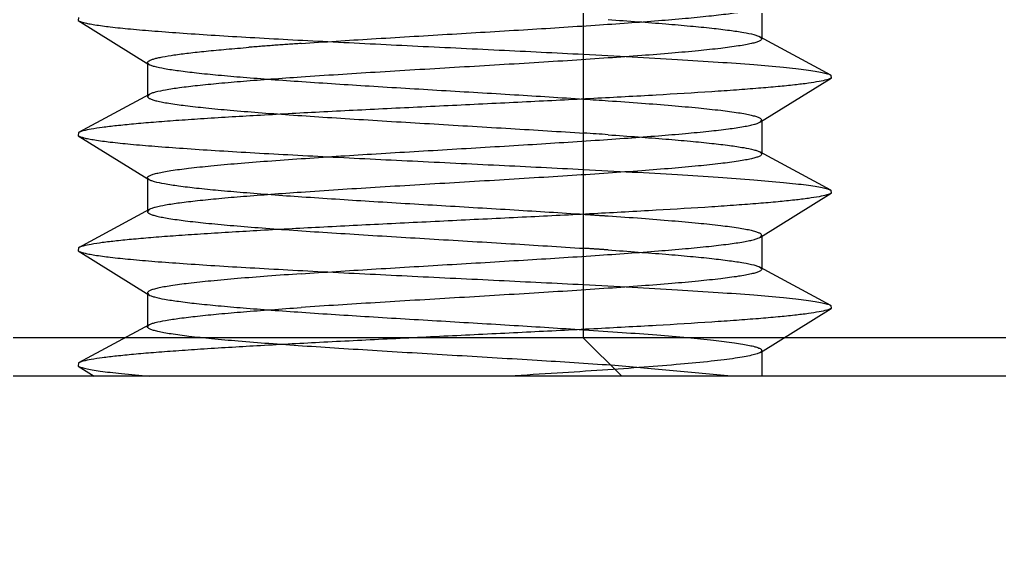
# Model space of a CAD drawing. Header units: inches. Extents: x -64 to 911, y 30 to 355.
# Drawn here: x 540.013 to 542.565, y 131.761 to 133.123 of the extents above; entities that cross this region are included whole.
import ezdxf

# ---------------------------------------------------------------- set-up
doc = ezdxf.new("R2010")
doc.units = ezdxf.units.IN
doc.layers.add('02___PRT_ALL_AXES', color=7, linetype='Continuous')
doc.layers.add('DEFAULT_2', color=8, linetype='Continuous')

msp = doc.modelspace()

# ---------------------------------------------------------------- linework, layer by layer
for p, q in [((545.6811, 132.2946), (539.046, 132.2946)), ((541.5811, 132.1946), (541.4811, 132.2946)), ((545.5811, 132.1946), (539.146, 132.1946))]:
    msp.add_line(p, q)
msp.add_arc((674.2081, -1221.0682), 1356.7628, 83.2637115, 96.7362885)
at = {"layer": '02___PRT_ALL_AXES'}
msp.add_line((541.4811, 135.6946), (541.4811, 132.2946), dxfattribs=at)
at = {"layer": 'DEFAULT_2'}
for p, q in [((541.946, 133.161), (541.946, 133.0732)), ((540.1664, 133.1289), (540.1655, 133.1208)), ((540.1655, 133.1208), (540.3497, 133.0065)), ((542.1255, 132.9789), (541.9411, 133.0785)), ((541.9411, 133.0785), (541.946, 133.0733)), ((540.3497, 133.0065), (540.346, 133.0111)), ((540.346, 133.011), (540.346, 132.9232)), ((542.1255, 132.9789), (542.1265, 132.9708)), ((541.9423, 132.8565), (542.1265, 132.9708)), ((540.3509, 132.9285), (540.1664, 132.8289)), ((540.3509, 132.9285), (540.346, 132.9232)), ((541.9423, 132.8565), (541.946, 132.8611)), ((541.946, 132.861), (541.946, 132.7732)), ((540.1664, 132.8289), (540.1655, 132.8208)), ((540.1655, 132.8208), (540.3497, 132.7065)), ((542.1255, 132.6789), (541.9411, 132.7785)), ((541.9411, 132.7785), (541.946, 132.7733)), ((540.3497, 132.7065), (540.346, 132.7111)), ((540.346, 132.711), (540.346, 132.6232)), ((542.1255, 132.6789), (542.1265, 132.6708)), ((541.9423, 132.5565), (542.1265, 132.6708)), ((540.3509, 132.6285), (540.1664, 132.5289)), ((540.3509, 132.6285), (540.346, 132.6232)), ((541.9423, 132.5565), (541.946, 132.5611)), ((541.946, 132.561), (541.946, 132.4732)), ((540.1664, 132.5289), (540.1655, 132.5208)), ((540.1655, 132.5208), (540.3497, 132.4065)), ((542.1255, 132.3789), (541.9411, 132.4785)), ((541.9411, 132.4785), (541.946, 132.4732)), ((540.346, 132.411), (540.346, 132.3232)), ((540.346, 132.411), (540.3497, 132.4065)), ((541.9423, 132.2565), (542.1265, 132.3708)), ((542.1255, 132.3789), (542.1265, 132.3708)), ((540.3509, 132.3285), (540.1664, 132.2289)), ((540.346, 132.3232), (540.3509, 132.3285)), ((541.946, 132.261), (541.9423, 132.2565)), ((541.946, 132.261), (541.946, 132.1946)), ((540.1664, 132.2289), (540.1655, 132.2208)), ((540.1655, 132.2208), (540.2078, 132.1946)), ((541.8674, 132.1946), (541.5539, 132.2227))]:
    msp.add_line(p, q, dxfattribs=at)
for centre, radius, start, end in [((540.1785, 113.055), 19.9031, 86.06013, 86.24267), ((540.1055, 111.8824), 20.9904, 86.06486, 86.2379)]:
    msp.add_arc(centre, radius, start, end, dxfattribs=at)
for points, knots in [([(540.746, 133.061), (540.8072, 133.0653), (540.9341, 133.0734), (541.1272, 133.0849), (541.3214, 133.0965), (541.4784, 133.1064), (541.5956, 133.1145), (541.6739, 133.1204), (541.744, 133.1262), (541.8048, 133.1321), (541.8553, 133.1379), (541.8906, 133.143), (541.9131, 133.1472), (541.9256, 133.1501), (541.9351, 133.153), (541.9403, 133.1552), (541.9423, 133.1565)], [0, 0, 0, 0, 0.153217, 0.317576, 0.482929, 0.639051, 0.710601, 0.776305, 0.835152, 0.886229, 0.928771, 0.962153, 0.97526, 0.985931, 0.994163, 1, 1, 1, 1]), ([(540.1655, 133.1208), (540.1673, 133.1197), (540.1724, 133.1176), (540.1818, 133.115), (540.1942, 133.1123), (540.2171, 133.1084), (540.2532, 133.1037), (540.3053, 133.0984), (540.3685, 133.093), (540.442, 133.0876), (540.5248, 133.0821), (540.6158, 133.0767), (540.7138, 133.0713), (540.8547, 133.0639), (541.038, 133.0548), (541.2598, 133.0441), (541.4083, 133.0367), (541.4815, 133.033)], [0, 0, 0, 0, 0.005031, 0.012354, 0.022018, 0.034026, 0.064956, 0.104803, 0.153065, 0.209123, 0.272243, 0.341598, 0.416278, 0.495297, 0.662149, 0.833385, 1, 1, 1, 1]), ([(541.546, 133.1232), (541.572, 133.1214), (541.622, 133.1179), (541.6933, 133.1124), (541.7572, 133.1069), (541.8126, 133.1014), (541.859, 133.0959), (541.8956, 133.0905), (541.9198, 133.0858), (541.9338, 133.0817), (541.939, 133.0796), (541.9411, 133.0785)], [0, 0, 0, 0, 0.19669, 0.377167, 0.538714, 0.679239, 0.796915, 0.890177, 0.957976, 0.982174, 1, 1, 1, 1]), ([(541.946, 133.0733), (541.946, 133.0721), (541.9446, 133.0702), (541.942, 133.0684), (541.9375, 133.0661), (541.9297, 133.0634), (541.9178, 133.0604), (541.9026, 133.0573), (541.876, 133.0529), (541.835, 133.0476), (541.7772, 133.0415), (541.7086, 133.0353), (541.6303, 133.0292), (541.5438, 133.023), (541.4505, 133.0168), (541.3171, 133.0084), (541.146, 132.9982), (540.9436, 132.9862), (540.8103, 132.9777), (540.746, 132.9732)], [0, 0, 0, 0, 0.002947, 0.005136, 0.007926, 0.015442, 0.025616, 0.038456, 0.053943, 0.092613, 0.141035, 0.198412, 0.263781, 0.33604, 0.413953, 0.496194, 0.668012, 0.839831, 1, 1, 1, 1]), ([(540.346, 133.0111), (540.346, 133.012), (540.3472, 133.0141), (540.3509, 133.0165), (540.3564, 133.0189), (540.3641, 133.0213), (540.3739, 133.0238), (540.3911, 133.0273), (540.4177, 133.0316), (540.4556, 133.0365), (540.501, 133.0414), (540.5535, 133.0463), (540.5908, 133.0494), (540.6105, 133.051)], [0, 0, 0, 0, 0.010107, 0.025401, 0.04766, 0.077387, 0.114743, 0.159749, 0.272352, 0.41426, 0.584095, 0.780157, 1, 1, 1, 1]), ([(541.4815, 133.033), (541.5239, 133.0308), (541.6056, 133.0264), (541.7226, 133.0198), (541.8281, 133.0131), (541.92, 133.0065), (541.9872, 133.0008), (542.0327, 132.996), (542.0603, 132.9927), (542.0834, 132.9894), (542.1018, 132.9861), (542.1154, 132.9829), (542.1228, 132.9804), (542.1255, 132.9789)], [0, 0, 0, 0, 0.196675, 0.379067, 0.543546, 0.686841, 0.806117, 0.856004, 0.899056, 0.93509, 0.963946, 0.98556, 1, 1, 1, 1]), ([(541.4827, 132.9153), (541.4224, 132.9193), (541.2987, 132.927), (541.1124, 132.938), (540.9279, 132.9491), (540.7802, 132.9586), (540.6709, 132.9663), (540.5982, 132.972), (540.5333, 132.9776), (540.4771, 132.9832), (540.4304, 132.9887), (540.3939, 132.9942), (540.37, 132.999), (540.3565, 133.0032), (540.3516, 133.0053), (540.3497, 133.0065)], [0, 0, 0, 0, 0.159476, 0.326652, 0.492128, 0.646557, 0.716871, 0.781234, 0.838745, 0.888596, 0.9301, 0.962708, 0.986028, 0.994166, 1, 1, 1, 1]), ([(542.1265, 132.9708), (542.1251, 132.9699), (542.1213, 132.9683), (542.111, 132.965), (542.0928, 132.9613), (542.0649, 132.957), (542.0291, 132.9527), (541.9857, 132.9483), (541.9351, 132.9439), (541.8777, 132.9396), (541.789, 132.9334), (541.6652, 132.926), (541.5044, 132.9173), (541.3312, 132.9086), (541.1517, 132.8999), (540.972, 132.8911), (540.7982, 132.8824), (540.6365, 132.8737), (540.5117, 132.8663), (540.4221, 132.8602), (540.3638, 132.8558), (540.3123, 132.8514), (540.2679, 132.847), (540.2312, 132.8427), (540.2023, 132.8384), (540.1832, 132.8347), (540.1722, 132.8314), (540.1681, 132.8298), (540.1664, 132.8289)], [0, 0, 0, 0, 0.002611, 0.006217, 0.016495, 0.030866, 0.049236, 0.071468, 0.097374, 0.126741, 0.159315, 0.232952, 0.315766, 0.404918, 0.497344, 0.589872, 0.679323, 0.762625, 0.836921, 0.869881, 0.899668, 0.926024, 0.948731, 0.967598, 0.982482, 0.993279, 0.997142, 1, 1, 1, 1]), ([(540.746, 132.9732), (540.7199, 132.9714), (540.67, 132.9679), (540.5986, 132.9624), (540.5348, 132.9569), (540.4793, 132.9514), (540.433, 132.9459), (540.3964, 132.9405), (540.3722, 132.9358), (540.3582, 132.9317), (540.353, 132.9296), (540.3509, 132.9285)], [0, 0, 0, 0, 0.196693, 0.377167, 0.538705, 0.679227, 0.796905, 0.890171, 0.957974, 0.982173, 1, 1, 1, 1]), ([(540.346, 132.9232), (540.346, 132.9221), (540.3473, 132.9203), (540.3497, 132.9186), (540.3538, 132.9164), (540.361, 132.9138), (540.3719, 132.9109), (540.3859, 132.908), (540.4103, 132.9038), (540.448, 132.8987), (540.5013, 132.8928), (540.5647, 132.8869), (540.6372, 132.881), (540.7177, 132.8751), (540.8049, 132.8692), (540.9306, 132.8612), (541.0936, 132.8513), (541.2892, 132.8397), (541.4192, 132.8317), (541.4827, 132.8275)], [0, 0, 0, 0, 0.002954, 0.005109, 0.00784, 0.015161, 0.025046, 0.037513, 0.052546, 0.090108, 0.137219, 0.193166, 0.257098, 0.32802, 0.404826, 0.486322, 0.658246, 0.833092, 1, 1, 1, 1]), ([(541.946, 132.8611), (541.946, 132.8622), (541.9446, 132.8642), (541.942, 132.8659), (541.9374, 132.8682), (541.9296, 132.8709), (541.9177, 132.8739), (541.9025, 132.877), (541.8759, 132.8814), (541.8349, 132.8867), (541.7771, 132.8928), (541.7085, 132.899), (541.6302, 132.9051), (541.575, 132.9091), (541.546, 132.911)], [0, 0, 0, 0, 0.008789, 0.015326, 0.023655, 0.046054, 0.07635, 0.114594, 0.160691, 0.27579, 0.419871, 0.590569, 0.785123, 1, 1, 1, 1]), ([(540.746, 132.761), (540.8072, 132.7653), (540.9341, 132.7734), (541.1272, 132.7849), (541.3214, 132.7965), (541.4784, 132.8064), (541.5956, 132.8145), (541.6739, 132.8204), (541.744, 132.8262), (541.8048, 132.8321), (541.8553, 132.8379), (541.8906, 132.843), (541.9131, 132.8472), (541.9256, 132.8501), (541.9351, 132.853), (541.9403, 132.8552), (541.9423, 132.8565)], [0, 0, 0, 0, 0.153218, 0.317582, 0.482941, 0.639062, 0.71061, 0.776314, 0.835159, 0.886236, 0.928777, 0.962155, 0.975262, 0.985932, 0.994163, 1, 1, 1, 1]), ([(540.1655, 132.8208), (540.1673, 132.8197), (540.1724, 132.8176), (540.1817, 132.815), (540.1942, 132.8123), (540.217, 132.8084), (540.2532, 132.8037), (540.3053, 132.7984), (540.3685, 132.793), (540.442, 132.7876), (540.5248, 132.7821), (540.6157, 132.7767), (540.7137, 132.7713), (540.8546, 132.7639), (541.0379, 132.7548), (541.2597, 132.7441), (541.4082, 132.7367), (541.4814, 132.733)], [0, 0, 0, 0, 0.005031, 0.012354, 0.022018, 0.034026, 0.064955, 0.104801, 0.153061, 0.209118, 0.272236, 0.341589, 0.416269, 0.495287, 0.662139, 0.833377, 1, 1, 1, 1]), ([(541.546, 132.8232), (541.572, 132.8214), (541.622, 132.8179), (541.6933, 132.8124), (541.7572, 132.8069), (541.8126, 132.8014), (541.859, 132.7959), (541.8956, 132.7905), (541.9198, 132.7858), (541.9338, 132.7817), (541.939, 132.7796), (541.9411, 132.7785)], [0, 0, 0, 0, 0.196688, 0.377166, 0.538715, 0.67924, 0.796917, 0.89018, 0.957979, 0.982176, 1, 1, 1, 1]), ([(540.346, 132.7111), (540.346, 132.7122), (540.3474, 132.7142), (540.35, 132.7159), (540.3545, 132.7182), (540.3624, 132.7209), (540.3743, 132.7239), (540.3895, 132.727), (540.4161, 132.7314), (540.4571, 132.7367), (540.5149, 132.7428), (540.5835, 132.749), (540.6618, 132.7551), (540.717, 132.7591), (540.746, 132.761)], [0, 0, 0, 0, 0.008793, 0.015327, 0.023653, 0.046056, 0.076356, 0.114597, 0.160699, 0.275799, 0.419894, 0.59059, 0.785117, 1, 1, 1, 1]), ([(541.946, 132.7733), (541.946, 132.7721), (541.9446, 132.7702), (541.942, 132.7684), (541.9375, 132.7661), (541.9297, 132.7634), (541.9178, 132.7604), (541.9026, 132.7573), (541.876, 132.7529), (541.835, 132.7476), (541.7772, 132.7415), (541.7086, 132.7353), (541.6303, 132.7292), (541.5438, 132.723), (541.4505, 132.7168), (541.3171, 132.7085), (541.146, 132.6982), (540.9436, 132.6862), (540.8103, 132.6777), (540.746, 132.6732)], [0, 0, 0, 0, 0.002946, 0.005135, 0.007924, 0.015439, 0.025611, 0.038451, 0.053936, 0.092605, 0.141027, 0.198402, 0.263769, 0.336027, 0.41394, 0.496183, 0.668008, 0.839827, 1, 1, 1, 1]), ([(541.4814, 132.733), (541.5238, 132.7308), (541.6055, 132.7265), (541.7226, 132.7198), (541.8281, 132.7131), (541.92, 132.7065), (541.9872, 132.7008), (542.0327, 132.696), (542.0603, 132.6927), (542.0834, 132.6894), (542.1018, 132.6861), (542.1154, 132.6829), (542.1228, 132.6804), (542.1255, 132.6789)], [0, 0, 0, 0, 0.196673, 0.379064, 0.543542, 0.686839, 0.806117, 0.856004, 0.899057, 0.935091, 0.963947, 0.985561, 1, 1, 1, 1]), ([(541.4826, 132.6153), (541.4222, 132.6193), (541.2986, 132.627), (541.1122, 132.638), (540.9279, 132.6491), (540.7802, 132.6586), (540.6708, 132.6663), (540.5981, 132.672), (540.5332, 132.6776), (540.4771, 132.6832), (540.4304, 132.6887), (540.3938, 132.6942), (540.37, 132.699), (540.3565, 132.7032), (540.3516, 132.7053), (540.3497, 132.7065)], [0, 0, 0, 0, 0.159485, 0.326667, 0.492142, 0.64657, 0.716882, 0.781244, 0.83875, 0.888599, 0.930103, 0.962706, 0.986029, 0.994164, 1, 1, 1, 1]), ([(540.746, 132.6732), (540.7199, 132.6714), (540.67, 132.6679), (540.5986, 132.6624), (540.5348, 132.6569), (540.4793, 132.6514), (540.433, 132.6459), (540.3964, 132.6405), (540.3722, 132.6358), (540.3582, 132.6317), (540.353, 132.6296), (540.3509, 132.6285)], [0, 0, 0, 0, 0.196695, 0.377171, 0.538712, 0.679233, 0.796906, 0.890171, 0.957973, 0.982173, 1, 1, 1, 1]), ([(542.1265, 132.6708), (542.1251, 132.6699), (542.1213, 132.6683), (542.111, 132.665), (542.0928, 132.6613), (542.0649, 132.657), (542.0291, 132.6527), (541.9857, 132.6483), (541.9351, 132.6439), (541.8777, 132.6396), (541.789, 132.6334), (541.6652, 132.626), (541.5044, 132.6173), (541.3312, 132.6086), (541.1517, 132.5999), (540.972, 132.5911), (540.7982, 132.5824), (540.6365, 132.5737), (540.5117, 132.5663), (540.4221, 132.5602), (540.3638, 132.5558), (540.3123, 132.5514), (540.2679, 132.547), (540.2312, 132.5427), (540.2023, 132.5384), (540.1832, 132.5347), (540.1722, 132.5314), (540.1681, 132.5298), (540.1664, 132.5289)], [0, 0, 0, 0, 0.002611, 0.006217, 0.016495, 0.030866, 0.049236, 0.071468, 0.097374, 0.126741, 0.159315, 0.232952, 0.315766, 0.404918, 0.497345, 0.589872, 0.679323, 0.762625, 0.836921, 0.869881, 0.899668, 0.926024, 0.948731, 0.967599, 0.982482, 0.993279, 0.997142, 1, 1, 1, 1]), ([(540.346, 132.6232), (540.346, 132.6221), (540.3473, 132.6203), (540.3497, 132.6186), (540.3538, 132.6164), (540.361, 132.6138), (540.3719, 132.6109), (540.3859, 132.608), (540.4103, 132.6038), (540.448, 132.5987), (540.5013, 132.5928), (540.5647, 132.5869), (540.6372, 132.581), (540.7177, 132.5751), (540.8049, 132.5692), (540.9306, 132.5612), (541.0936, 132.5513), (541.2892, 132.5397), (541.4192, 132.5317), (541.4828, 132.5275)], [0, 0, 0, 0, 0.002952, 0.005106, 0.007835, 0.015154, 0.025036, 0.037501, 0.052532, 0.090089, 0.137195, 0.193141, 0.257072, 0.327997, 0.404806, 0.486305, 0.658232, 0.833084, 1, 1, 1, 1]), ([(541.946, 132.5611), (541.946, 132.5622), (541.9446, 132.5642), (541.942, 132.5659), (541.9374, 132.5682), (541.9296, 132.5709), (541.9177, 132.5739), (541.9025, 132.577), (541.8759, 132.5814), (541.8349, 132.5867), (541.7771, 132.5928), (541.7085, 132.599), (541.6302, 132.6051), (541.575, 132.6091), (541.546, 132.611)], [0, 0, 0, 0, 0.008783, 0.015316, 0.023641, 0.04603, 0.07632, 0.11456, 0.160654, 0.27575, 0.419832, 0.590537, 0.785105, 1, 1, 1, 1]), ([(540.746, 132.461), (540.8072, 132.4653), (540.9341, 132.4734), (541.1272, 132.4849), (541.3214, 132.4965), (541.4784, 132.5064), (541.5956, 132.5145), (541.6739, 132.5204), (541.744, 132.5262), (541.8048, 132.5321), (541.8553, 132.5379), (541.8906, 132.543), (541.9131, 132.5472), (541.9256, 132.5501), (541.9351, 132.553), (541.9403, 132.5552), (541.9423, 132.5565)], [0, 0, 0, 0, 0.15322, 0.317586, 0.482948, 0.639066, 0.710612, 0.776315, 0.83516, 0.886237, 0.928778, 0.962156, 0.975263, 0.985932, 0.994163, 1, 1, 1, 1]), ([(540.1655, 132.5208), (540.1673, 132.5197), (540.1724, 132.5176), (540.1817, 132.515), (540.1942, 132.5123), (540.217, 132.5084), (540.2532, 132.5037), (540.3053, 132.4984), (540.3685, 132.493), (540.4419, 132.4876), (540.5247, 132.4821), (540.6157, 132.4767), (540.7137, 132.4713), (540.8545, 132.4639), (541.0378, 132.4548), (541.2596, 132.4441), (541.4081, 132.4367), (541.4813, 132.433)], [0, 0, 0, 0, 0.005031, 0.012354, 0.022017, 0.034025, 0.064953, 0.104798, 0.153057, 0.209112, 0.272229, 0.341581, 0.416259, 0.495276, 0.662129, 0.83337, 1, 1, 1, 1]), ([(541.546, 132.5232), (541.572, 132.5214), (541.622, 132.5179), (541.6933, 132.5124), (541.7572, 132.5069), (541.8126, 132.5014), (541.859, 132.4959), (541.8956, 132.4905), (541.9198, 132.4858), (541.9338, 132.4817), (541.939, 132.4796), (541.9411, 132.4785)], [0, 0, 0, 0, 0.196687, 0.377161, 0.538707, 0.679234, 0.796913, 0.890178, 0.957979, 0.982176, 1, 1, 1, 1]), ([(541.946, 132.4732), (541.946, 132.4721), (541.9446, 132.4702), (541.942, 132.4684), (541.9375, 132.4661), (541.9297, 132.4634), (541.9177, 132.4604), (541.9025, 132.4573), (541.8759, 132.4529), (541.835, 132.4476), (541.7772, 132.4415), (541.7085, 132.4353), (541.6303, 132.4292), (541.5438, 132.423), (541.4505, 132.4168), (541.3171, 132.4084), (541.146, 132.3982), (540.9436, 132.3862), (540.8103, 132.3777), (540.746, 132.3732)], [0, 0, 0, 0, 0.002948, 0.005139, 0.00793, 0.015449, 0.025624, 0.038467, 0.053956, 0.092629, 0.141056, 0.198433, 0.2638, 0.336055, 0.413964, 0.496204, 0.668026, 0.839837, 1, 1, 1, 1]), ([(540.746, 132.461), (540.717, 132.4591), (540.6617, 132.4551), (540.5835, 132.4489), (540.5149, 132.4428), (540.457, 132.4367), (540.4161, 132.4314), (540.3895, 132.427), (540.3743, 132.4239), (540.3624, 132.4209), (540.3545, 132.4182), (540.35, 132.4159), (540.3474, 132.4141), (540.346, 132.4122), (540.346, 132.411)], [0, 0, 0, 0, 0.214913, 0.409483, 0.580191, 0.724281, 0.839375, 0.885468, 0.923703, 0.953987, 0.976372, 0.984693, 0.991221, 1, 1, 1, 1]), ([(541.4813, 132.433), (541.5237, 132.4308), (541.6054, 132.4265), (541.7225, 132.4198), (541.828, 132.4131), (541.92, 132.4065), (541.9871, 132.4008), (542.0327, 132.396), (542.0603, 132.3927), (542.0834, 132.3894), (542.1018, 132.3861), (542.1154, 132.3829), (542.1228, 132.3804), (542.1255, 132.3789)], [0, 0, 0, 0, 0.19667, 0.37906, 0.543539, 0.686837, 0.806117, 0.856004, 0.899058, 0.935092, 0.963948, 0.985562, 1, 1, 1, 1]), ([(540.3497, 132.4065), (540.3516, 132.4053), (540.3565, 132.4032), (540.37, 132.399), (540.3938, 132.3942), (540.4303, 132.3887), (540.477, 132.3832), (540.5331, 132.3776), (540.5979, 132.372), (540.6706, 132.3664), (540.7798, 132.3586), (540.9274, 132.3491), (541.1117, 132.3381), (541.298, 132.327), (541.4216, 132.3193), (541.4819, 132.3154)], [0, 0, 0, 0, 0.005836, 0.013973, 0.037288, 0.069886, 0.111381, 0.161219, 0.218717, 0.283067, 0.353368, 0.507783, 0.673264, 0.84048, 1, 1, 1, 1]), ([(542.1265, 132.3708), (542.1251, 132.3699), (542.1213, 132.3683), (542.111, 132.365), (542.0928, 132.3613), (542.0649, 132.357), (542.0291, 132.3527), (541.9857, 132.3483), (541.9351, 132.3439), (541.8777, 132.3396), (541.789, 132.3334), (541.6652, 132.326), (541.5044, 132.3173), (541.3312, 132.3086), (541.1517, 132.2999), (540.972, 132.2911), (540.7982, 132.2824), (540.6365, 132.2737), (540.5117, 132.2663), (540.4221, 132.2602), (540.3638, 132.2558), (540.3123, 132.2514), (540.2679, 132.247), (540.2312, 132.2427), (540.2023, 132.2384), (540.1832, 132.2347), (540.1722, 132.2314), (540.1681, 132.2298), (540.1664, 132.2289)], [0, 0, 0, 0, 0.002611, 0.006217, 0.016495, 0.030866, 0.049236, 0.071468, 0.097374, 0.126741, 0.159315, 0.232952, 0.315766, 0.404918, 0.497345, 0.589872, 0.679323, 0.762625, 0.836921, 0.869881, 0.899668, 0.926024, 0.948731, 0.967599, 0.982482, 0.993279, 0.997143, 1, 1, 1, 1]), ([(540.3509, 132.3285), (540.353, 132.3296), (540.3582, 132.3317), (540.3722, 132.3358), (540.3964, 132.3405), (540.433, 132.3459), (540.4793, 132.3514), (540.5348, 132.3569), (540.5986, 132.3624), (540.67, 132.3679), (540.7199, 132.3714), (540.746, 132.3732)], [0, 0, 0, 0, 0.017827, 0.042032, 0.109829, 0.203097, 0.320771, 0.461296, 0.622832, 0.803293, 1, 1, 1, 1]), ([(541.5539, 132.2227), (541.4896, 132.2272), (541.3559, 132.2357), (541.1527, 132.2478), (540.9807, 132.2581), (540.8464, 132.2665), (540.7523, 132.2727), (540.6649, 132.2789), (540.586, 132.2851), (540.5167, 132.2913), (540.4582, 132.2974), (540.4168, 132.3028), (540.39, 132.3072), (540.3746, 132.3103), (540.3625, 132.3134), (540.3546, 132.316), (540.3501, 132.3184), (540.3474, 132.3201), (540.346, 132.322), (540.346, 132.3232)], [0, 0, 0, 0, 0.159242, 0.330638, 0.502424, 0.584758, 0.66281, 0.735239, 0.800803, 0.858377, 0.906984, 0.945818, 0.961371, 0.974274, 0.984493, 0.992043, 0.994849, 0.997049, 1, 1, 1, 1]), ([(541.4832, 132.3153), (541.5163, 132.3131), (541.5795, 132.3088), (541.6694, 132.3021), (541.7488, 132.2955), (541.816, 132.2889), (541.8638, 132.2831), (541.8949, 132.2783), (541.9128, 132.275), (541.9267, 132.2717), (541.9359, 132.2688), (541.9413, 132.2663), (541.9443, 132.2644), (541.946, 132.2624), (541.946, 132.261)], [0, 0, 0, 0, 0.212243, 0.405802, 0.576817, 0.721891, 0.838192, 0.884855, 0.923567, 0.954215, 0.97679, 0.985118, 0.991587, 1, 1, 1, 1]), ([(541.9423, 132.2565), (541.9396, 132.2548), (541.932, 132.2519), (541.9179, 132.2482), (541.8988, 132.2444), (541.8749, 132.2406), (541.8461, 132.2368), (541.7988, 132.2314), (541.7294, 132.2249), (541.6352, 132.2173), (541.5281, 132.2097), (541.411, 132.2021), (541.3299, 132.1971), (541.2882, 132.1946)], [0, 0, 0, 0, 0.014644, 0.036697, 0.066256, 0.103204, 0.147359, 0.198445, 0.320109, 0.465102, 0.629651, 0.809541, 1, 1, 1, 1]), ([(540.1655, 132.2208), (540.1678, 132.2194), (540.1744, 132.2169), (540.1867, 132.2138), (540.2034, 132.2106), (540.2246, 132.2074), (540.2502, 132.2042), (540.2925, 132.1996), (540.3264, 132.1966), (540.3503, 132.1946)], [0, 0, 0, 0, 0.044256, 0.111737, 0.202833, 0.31741, 0.455065, 0.615299, 1, 1, 1, 1])]:
    msp.add_open_spline(points, degree=3, knots=knots, dxfattribs=at)
for points, weights in [([(540.746, 133.061), (540.6782, 133.0564), (540.6105, 133.051)], [1, 0.999982100615, 1]), ([(541.546, 132.611), (541.5143, 132.6132), (541.4826, 132.6153)], [1, 0.999998726419, 1]), ([(541.546, 132.5232), (541.5144, 132.5254), (541.4828, 132.5275)], [1, 0.999998860264, 1])]:
    msp.add_rational_spline(points, weights, degree=2, dxfattribs=at)
msp.add_open_spline([(541.4819, 132.3154), (541.4823, 132.3153), (541.4828, 132.3153), (541.4832, 132.3153)], degree=3, dxfattribs=at)

doc.saveas('drawing.dxf')
